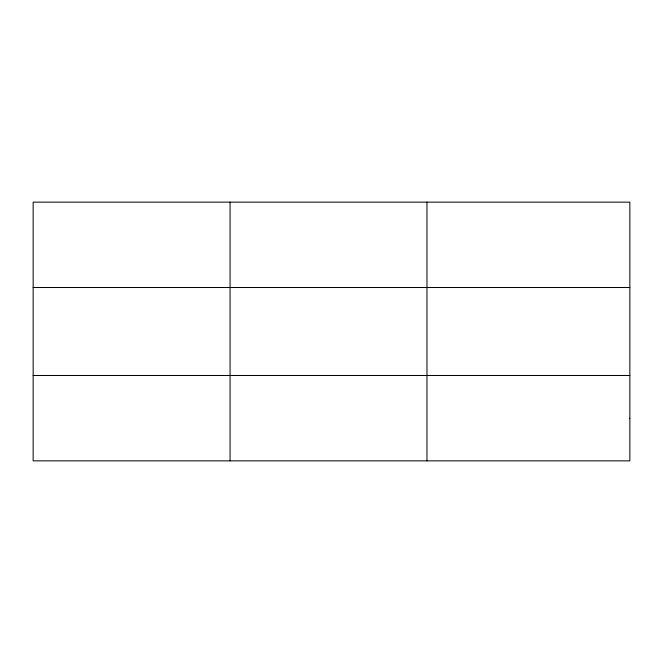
<?xml version="1.0" encoding="UTF-8"?>
<svg xmlns="http://www.w3.org/2000/svg" width="663" height="663" viewBox="0 0 663 663"><rect width="100%" height="100%" fill="white"/><g stroke="black" fill="none" stroke-linecap="round" stroke-linejoin="round"><path stroke-width="0.99" d="M230.061 202.14L230.061 460.86M426.972 202.14L426.972 460.86M33.15 287.518L629.85 287.518M33.15 375.482L629.85 375.482M629.85 418.171L629.85 460.86L33.15 460.86L33.15 202.14L629.85 202.14L629.85 418.171"/></g></svg>
